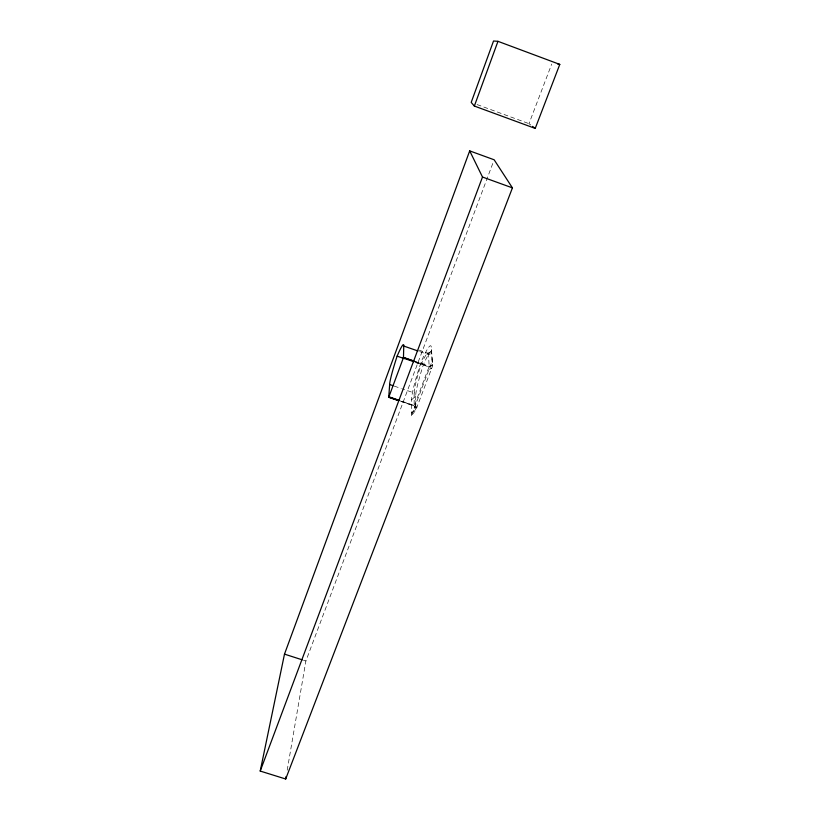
<?xml version="1.0" encoding="UTF-8"?>
<svg xmlns="http://www.w3.org/2000/svg" width="820" height="820" viewBox="0 0 820 820"><rect width="100%" height="100%" fill="white"/><g stroke="black" fill="none" stroke-linecap="round" stroke-linejoin="round"><path stroke-width="0.61" stroke-dasharray="4.1 3.07" d="M411.425 415.771L411.496 399.883A46.914 4.797 -70.8 0 1 421.039 362.173A46.422 4.715 -71 0 1 431.31 347.434L432.724 365.628L415.801 410.123L411.425 415.771L432.119 361.251L431.31 347.434M287.195 770.216L305.891 661.002L493.25 162.186M530.765 125.019L528.982 123.656L551.706 64.062M411.435 413.054L415.801 409.108L414.182 405.828L400.857 401.267M411.496 399.883L415.699 396.101L415.76 394.676A41.625 4.346 -70.8 0 1 422.894 366.243L424.042 363.209A41.184 4.274 -71 0 1 431.843 352.2L431.976 353.123L428.593 354.67L419.153 351.39M427.384 353.399L430.633 351.811M414.366 408.011L416.908 407.222L414.366 405.51L401.041 400.949M429.096 369.226L431.586 368.6L428.983 366.96L414.971 362.112M303.513 660.233L305.891 661.002M400.857 401.431L414.182 406.002L415.801 410.123L415.699 396.101L414.202 391.591A38.991 3.987 -70.8 0 1 420.926 364.951L421.265 364.07A38.581 3.915 -71 0 1 428.481 353.789L429.167 366.468L414.182 406.002L414.141 392.944L402.456 388.926M394.276 386.107L401.287 388.526M415.156 361.466L429.167 366.314L432.663 364.736L431.986 358.883M415.156 361.61L429.167 366.468L432.724 365.628L432.119 361.251M415.104 362.378L421.09 364.449L423.458 364.51L421.039 362.173M418.856 350.048L428.235 353.307M477.096 104.57L528.982 123.656"/><path stroke-width="1.23" d="M388.741 397.28L403.471 357.571L403.778 345.21A38.653 3.054 -71 0 0 397.29 355.767L396.962 356.649A39.063 3.106 -70.9 0 0 389.746 383.176L388.741 397.28L398.438 400.601M285.688 779L512.428 187.872L494.152 159.787L469.696 150.88L284.489 654.134L260.217 771.066L285.688 779L286.118 776.489M474.349 106.046L497.965 41.328L559.783 64.401L535.224 128.422L474.349 106.046L471.203 102.408L493.527 41L497.965 41.328M260.217 771.066L482.498 177.028L469.696 150.88M557.61 63.96L559.783 64.401M284.489 654.134L302.324 659.854M388.926 396.788L399.822 400.529M388.752 397.116L398.438 400.437M389.602 384.508L393.108 385.707M403.481 357.417L413.987 361.056M403.471 357.571L413.987 361.21M403.286 358.063L413.803 361.702M397.126 356.146L404.311 358.637M403.809 346.071L417.974 350.981M482.498 177.028L512.428 187.872M532.549 126.382L535.224 128.422"/></g></svg>
